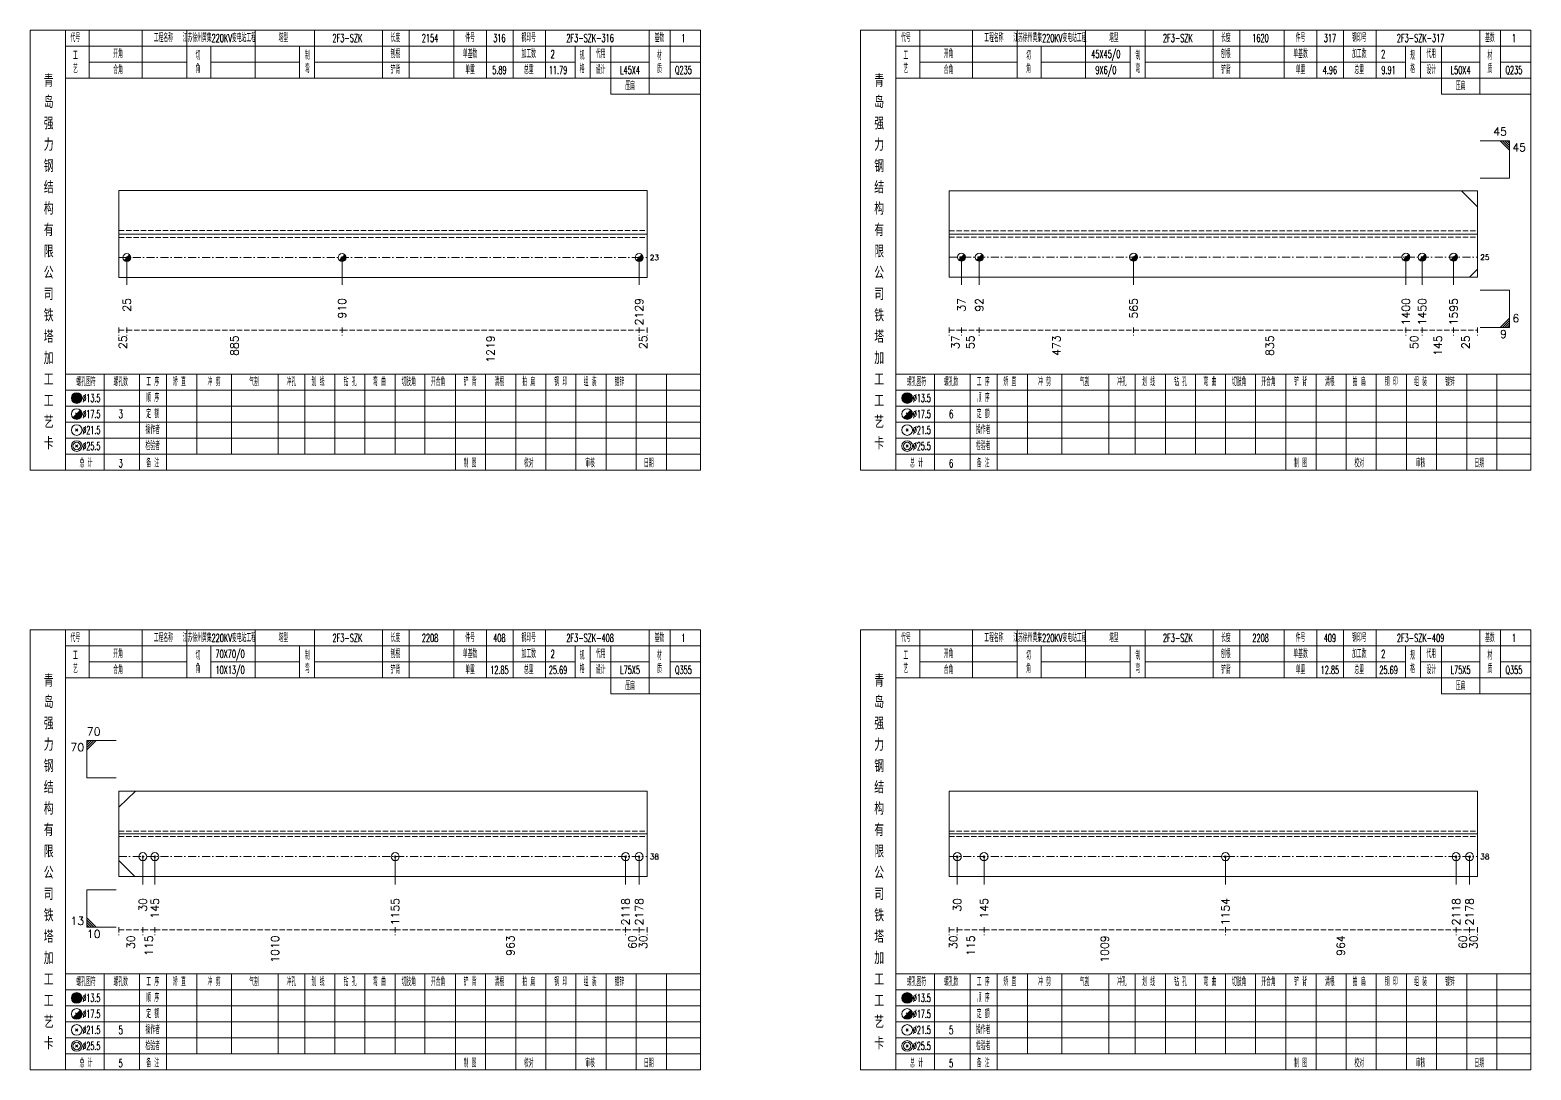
# Model space of a CAD drawing. Extents: x 0 to 4623, y -1159 to 4890.
# Drawn here: x 1557 to 2120, y 2925 to 3315 of the extents above; entities that cross this region are included whole.
import ezdxf
from ezdxf.enums import TextEntityAlignment as Align

# ---------------------------------------------------------------- set-up
doc = ezdxf.new("R2010")
doc.units = 0
doc.header["$MEASUREMENT"] = 0
doc.linetypes.add('一点画线', pattern=[5.2, 3, -1, 0.2, -1])
doc.linetypes.add('虚线', pattern=[2.75, 2, -0.75])
doc.layers.get('0').update_dxf_attribs({"linetype": 'CONTINUOUS', "lineweight": 25})
for name, color, linetype, lineweight in [('1', 7, 'CONTINUOUS', 25), ('4', 7, 'CONTINUOUS', 25), ('5', 7, 'CONTINUOUS', 25)]:
    doc.layers.add(name, color=color, linetype=linetype, lineweight=lineweight)
doc.styles.get("Standard").update_dxf_attribs({"font": 'simplex.shx', "width": 0.7, "height": 3, "bigfont": 'gbhzfs.shx'})

# ---------------------------------------------------------------- blocks, each defined once
blk = doc.blocks.new('孔21.5')
at = {"layer": '5', "color": 7, "linetype": 'Continuous', "lineweight": 13}
for p, q in [((-0.2, -0.2), (0.2, 0.2)), ((-0.2, 0.2), (0.2, -0.2))]:
    blk.add_line(p, q, dxfattribs=at)
blk.add_circle((0, 0), 1, dxfattribs=at)
blk = doc.blocks.new('孔17.5')
at = {"layer": '5', "color": 7, "linetype": 'Continuous', "lineweight": 13}
for p, q in [((-0.707, -0.707), (0.707, 0.707)), ((-0.2, 0.2), (0.2, -0.2))]:
    blk.add_line(p, q, dxfattribs=at)
blk.add_circle((0, 0), 1, dxfattribs=at)
for radius in [0.9, 0.8, 0.7, 0.6, 0.5, 0.4, 0.3, 0.2, 0.1]:
    blk.add_arc((0, 0), radius, 225, 45, dxfattribs=at)

msp = doc.modelspace()

# ---------------------------------------------------------------- linework, layer by layer
at = {"color": 7, "linetype": 'Continuous', "lineweight": 13}
for p, q in [((2111.8, 3273.5), (2100.8, 3273.5)), ((2108.3, 3273.5), (2111.8, 3270)), ((2109.175, 3273.5), (2111.8, 3270.875)), ((2110.05, 3273.5), (2111.8, 3271.75)), ((2110.925, 3273.5), (2111.8, 3272.625)), ((2111.8, 3259.5), (2111.8, 3273.5)), ((2111.8, 3259.5), (2100.8, 3259.5)), ((2099.8, 3248.7), (2093.8, 3254.7)), ((1593.3, 3229.667), (1593.3, 3219.5)), ((1673.991, 3229.667), (1673.991, 3219.5)), ((1785.4, 3229.667), (1785.4, 3219.5)), ((1906.225, 3229.8), (1906.225, 3219.5)), ((1912.95, 3229.8), (1912.95, 3219.5)), ((1970.79, 3229.8), (1970.79, 3219.5)), ((2072.898, 3229.8), (2072.898, 3219.5)), ((2079.012, 3229.8), (2079.012, 3219.5)), ((2090.8, 3229.8), (2090.8, 3219.5)), ((2099.8, 3225.3), (2096.8, 3222.3)), ((2111.8, 3217.5), (2100.8, 3217.5)), ((2111.8, 3217.5), (2111.8, 3203.5)), ((2111.8, 3203.5), (2100.8, 3203.5)), ((2108.3, 3203.5), (2111.8, 3207)), ((2109.175, 3203.5), (2111.8, 3206.125)), ((2110.05, 3203.5), (2111.8, 3205.25)), ((2110.925, 3203.5), (2111.8, 3204.375)), ((1578.3, 3048.5), (1589.3, 3048.5)), ((1578.3, 3034.5), (1578.3, 3048.5)), ((1579.175, 3048.5), (1578.3, 3047.625)), ((1580.05, 3048.5), (1578.3, 3046.75)), ((1580.925, 3048.5), (1578.3, 3045.875)), ((1581.8, 3048.5), (1578.3, 3045)), ((1578.3, 3034.5), (1589.3, 3034.5)), ((1590.3, 3023.5), (1596.58, 3029.5)), ((1590.3, 3003.5), (1596.3, 2997.5)), ((1599.3, 3005), (1599.3, 2994.5)), ((1603.8, 3005), (1603.8, 2994.5)), ((1693.926, 3005), (1693.926, 2994.5)), ((1780.325, 3005), (1780.325, 2994.5)), ((1785.4, 3005), (1785.4, 2994.5)), ((1904.7, 3005), (1904.7, 2994.5)), ((1914.709, 3005), (1914.709, 2994.5)), ((2005.236, 3005), (2005.236, 2994.5)), ((2091.725, 3005), (2091.725, 2994.5)), ((2096.8, 3005), (2096.8, 2994.5)), ((1578.3, 2992.5), (1589.3, 2992.5)), ((1578.3, 2992.5), (1578.3, 2978.5)), ((1581.8, 2978.5), (1578.3, 2982)), ((1580.925, 2978.5), (1578.3, 2981.125)), ((1580.05, 2978.5), (1578.3, 2980.25)), ((1579.175, 2978.5), (1578.3, 2979.375)), ((1578.3, 2978.5), (1589.3, 2978.5))]:
    msp.add_line(p, q, dxfattribs=at)
at = {"color": 7, "linetype": 'Continuous', "lineweight": 18}
for p, q in [((1590.3, 3254.833), (1590.3, 3222.167)), ((1590.3, 3254.833), (1788.4, 3254.833)), ((1788.4, 3254.833), (1788.4, 3222.167)), ((1901.7, 3254.7), (1901.7, 3222.3)), ((1901.7, 3254.7), (2099.8, 3254.7)), ((2099.8, 3254.7), (2099.8, 3222.3)), ((1590.3, 3238.5), (1788.4, 3238.5)), ((1901.7, 3238.5), (2099.8, 3238.5)), ((1590.3, 3029.5), (1590.3, 2997.5)), ((1590.3, 3029.5), (1788.4, 3029.5)), ((1788.4, 3029.5), (1788.4, 2997.5)), ((1901.7, 3029.5), (1901.7, 2997.5)), ((1901.7, 3029.5), (2099.8, 3029.5)), ((2099.8, 3029.5), (2099.8, 2997.5)), ((1590.3, 3013.5), (1788.4, 3013.5)), ((1901.7, 3013.5), (2099.8, 3013.5))]:
    msp.add_line(p, q, dxfattribs=at)
at = {"color": 1, "linetype": '虚线', "lineweight": 18}
for p, q in [((1590.3, 3239.833), (1788.4, 3239.833)), ((1590.3, 3237.167), (1788.4, 3237.167)), ((1901.7, 3239.7), (2099.8, 3239.7)), ((1901.7, 3237.3), (2099.8, 3237.3)), ((1590.3, 3014.5), (1788.4, 3014.5)), ((1590.3, 3012.5), (1788.4, 3012.5)), ((1901.7, 3014.5), (2099.8, 3014.5)), ((1901.7, 3012.5), (2099.8, 3012.5))]:
    msp.add_line(p, q, dxfattribs=at)
at = {"color": 3, "linetype": '一点画线', "lineweight": 13}
for p, q in [((1590.3, 3229.667), (1788.4, 3229.667)), ((1901.7, 3229.8), (2099.8, 3229.8)), ((1590.3, 3005), (1788.4, 3005)), ((1901.7, 3005), (2099.8, 3005))]:
    msp.add_line(p, q, dxfattribs=at)
at = {"color": 8, "linetype": '虚线', "lineweight": 9}
for p, q in [((1590.3, 3203.5), (1590.3, 3200.5)), ((1590.3, 3202.5), (1593.3, 3202.5)), ((1593.3, 3203.5), (1593.3, 3200.5)), ((1593.3, 3203.5), (1593.3, 3200.5)), ((1593.3, 3202.5), (1673.991, 3202.5)), ((1673.991, 3203.5), (1673.991, 3200.5)), ((1673.991, 3203.5), (1673.991, 3200.5)), ((1673.991, 3202.5), (1785.4, 3202.5)), ((1785.4, 3203.5), (1785.4, 3200.5)), ((1785.4, 3203.5), (1785.4, 3200.5)), ((1785.4, 3202.5), (1788.4, 3202.5)), ((1788.4, 3203.5), (1788.4, 3200.5)), ((1901.7, 3203.5), (1901.7, 3200.5)), ((1901.7, 3202.5), (1906.225, 3202.5)), ((1906.225, 3203.5), (1906.225, 3200.5)), ((1906.225, 3203.5), (1906.225, 3200.5)), ((1906.225, 3202.5), (1912.95, 3202.5)), ((1912.95, 3203.5), (1912.95, 3200.5)), ((1912.95, 3203.5), (1912.95, 3200.5)), ((1912.95, 3202.5), (1970.79, 3202.5)), ((1970.79, 3203.5), (1970.79, 3200.5)), ((1970.79, 3203.5), (1970.79, 3200.5)), ((1970.79, 3202.5), (2072.898, 3202.5)), ((2072.898, 3203.5), (2072.898, 3200.5)), ((2072.898, 3203.5), (2072.898, 3200.5)), ((2072.898, 3202.5), (2079.012, 3202.5)), ((2079.012, 3203.5), (2079.012, 3200.5)), ((2079.012, 3203.5), (2079.012, 3200.5)), ((2079.012, 3202.5), (2090.8, 3202.5)), ((2090.8, 3203.5), (2090.8, 3200.5)), ((2090.8, 3203.5), (2090.8, 3200.5)), ((2090.8, 3202.5), (2099.8, 3202.5)), ((2099.8, 3203.5), (2099.8, 3200.5)), ((1590.3, 2978.5), (1590.3, 2975.5)), ((1590.3, 2977.5), (1599.3, 2977.5)), ((1599.3, 2978.5), (1599.3, 2975.5)), ((1599.3, 2978.5), (1599.3, 2975.5)), ((1599.3, 2977.5), (1603.8, 2977.5)), ((1603.8, 2978.5), (1603.8, 2975.5)), ((1603.8, 2978.5), (1603.8, 2975.5)), ((1603.8, 2977.5), (1693.926, 2977.5)), ((1693.926, 2978.5), (1693.926, 2975.5)), ((1693.926, 2978.5), (1693.926, 2975.5)), ((1693.926, 2977.5), (1780.325, 2977.5)), ((1780.325, 2978.5), (1780.325, 2975.5)), ((1780.325, 2978.5), (1780.325, 2975.5)), ((1780.325, 2977.5), (1785.4, 2977.5)), ((1785.4, 2978.5), (1785.4, 2975.5)), ((1785.4, 2978.5), (1785.4, 2975.5)), ((1785.4, 2977.5), (1788.4, 2977.5)), ((1788.4, 2978.5), (1788.4, 2975.5)), ((1901.7, 2978.5), (1901.7, 2975.5)), ((1901.7, 2977.5), (1904.7, 2977.5)), ((1904.7, 2978.5), (1904.7, 2975.5)), ((1904.7, 2978.5), (1904.7, 2975.5)), ((1904.7, 2977.5), (1914.709, 2977.5)), ((1914.709, 2978.5), (1914.709, 2975.5)), ((1914.709, 2978.5), (1914.709, 2975.5)), ((1914.709, 2977.5), (2005.236, 2977.5)), ((2005.236, 2978.5), (2005.236, 2975.5)), ((2005.236, 2978.5), (2005.236, 2975.5)), ((2005.236, 2977.5), (2091.725, 2977.5)), ((2091.725, 2978.5), (2091.725, 2975.5)), ((2091.725, 2978.5), (2091.725, 2975.5)), ((2091.725, 2977.5), (2096.8, 2977.5)), ((2096.8, 2978.5), (2096.8, 2975.5)), ((2096.8, 2978.5), (2096.8, 2975.5)), ((2096.8, 2977.5), (2099.8, 2977.5)), ((2099.8, 2978.5), (2099.8, 2975.5))]:
    msp.add_line(p, q, dxfattribs=at)
at = {"layer": '1', "color": 7, "linetype": 'Continuous', "lineweight": 18}
for p, q in [((1590.3, 3222.167), (1788.4, 3222.167)), ((1901.7, 3222.3), (2099.8, 3222.3)), ((1590.3, 2997.5), (1788.4, 2997.5)), ((1901.7, 2997.5), (2099.8, 2997.5))]:
    msp.add_line(p, q, dxfattribs=at)
at = {"layer": '4', "color": 1, "linetype": 'Continuous', "lineweight": 18}
for p, q in [((1570.3, 3150), (1570.3, 3315)), ((1579.2, 3297), (1579.2, 3315)), ((1599, 3297), (1599, 3315)), ((1615.8, 3297), (1615.8, 3315)), ((1641.4, 3297), (1641.4, 3315)), ((1663.7, 3297), (1663.7, 3315)), ((1689.2, 3297), (1689.2, 3315)), ((1699.2, 3297), (1699.2, 3315)), ((1715.9, 3297), (1715.9, 3315)), ((1728.1, 3297), (1728.1, 3315)), ((1738.1, 3297), (1738.1, 3315)), ((1750.3, 3297), (1750.3, 3315)), ((1789.2, 3291), (1789.2, 3315)), ((1797, 3297), (1797, 3315)), ((1881.7, 3150), (1881.7, 3315)), ((1890.6, 3297), (1890.6, 3315)), ((1910.4, 3297), (1910.4, 3315)), ((1927.2, 3297), (1927.2, 3315)), ((1952.8, 3297), (1952.8, 3315)), ((1975.1, 3297), (1975.1, 3315)), ((2000.6, 3297), (2000.6, 3315)), ((2010.6, 3297), (2010.6, 3315)), ((2027.3, 3297), (2027.3, 3315)), ((2039.5, 3297), (2039.5, 3315)), ((2049.5, 3297), (2049.5, 3315)), ((2061.7, 3297), (2061.7, 3315)), ((2100.6, 3291), (2100.6, 3315)), ((2108.4, 3297), (2108.4, 3315)), ((1570.3, 3309), (1808.4, 3309)), ((1624.8, 3297), (1624.8, 3309)), ((1658.1, 3297), (1658.1, 3309)), ((1761.4, 3297), (1761.4, 3309)), ((1767, 3297), (1767, 3309)), ((1774.8, 3291), (1774.8, 3309)), ((1881.7, 3309), (2119.8, 3309)), ((1936.2, 3297), (1936.2, 3309)), ((1969.5, 3297), (1969.5, 3309)), ((2072.8, 3297), (2072.8, 3309)), ((2078.4, 3297), (2078.4, 3309)), ((2086.2, 3291), (2086.2, 3309)), ((1579.2, 3303), (1615.8, 3303)), ((1624.8, 3303), (1658.1, 3303)), ((1663.7, 3303), (1761.4, 3303)), ((1767, 3303), (1789.2, 3303)), ((1797, 3303), (1808.4, 3303)), ((1890.6, 3303), (1927.2, 3303)), ((1936.2, 3303), (1969.5, 3303)), ((1975.1, 3303), (2072.8, 3303)), ((2078.4, 3303), (2100.6, 3303)), ((2108.4, 3303), (2119.8, 3303)), ((1570.3, 3297), (1808.4, 3297)), ((1881.7, 3297), (2119.8, 3297)), ((1774.8, 3291), (1808.4, 3291)), ((2086.2, 3291), (2119.8, 3291)), ((1570.3, 3186), (1808.4, 3186)), ((1584.8, 3150), (1584.8, 3186)), ((1598.1, 3150), (1598.1, 3186)), ((1608.2, 3150), (1608.2, 3186)), ((1619.6, 3156), (1619.6, 3186)), ((1632.5, 3156), (1632.5, 3186)), ((1650.1, 3156), (1650.1, 3186)), ((1660, 3156), (1660, 3186)), ((1671.3, 3156), (1671.3, 3186)), ((1682.6, 3156), (1682.6, 3186)), ((1693.9, 3156), (1693.9, 3186)), ((1705.1, 3156), (1705.1, 3186)), ((1716.5, 3156), (1716.5, 3186)), ((1727.8, 3156), (1727.8, 3186)), ((1739.1, 3156), (1739.1, 3186)), ((1750.4, 3156), (1750.4, 3186)), ((1761.7, 3156), (1761.7, 3186)), ((1773, 3156), (1773, 3186)), ((1784.3, 3156), (1784.3, 3186)), ((1795.6, 3156), (1795.6, 3186)), ((1881.7, 3186), (2119.8, 3186)), ((1896.2, 3150), (1896.2, 3186)), ((1909.5, 3150), (1909.5, 3186)), ((1919.6, 3150), (1919.6, 3186)), ((1931, 3156), (1931, 3186)), ((1943.9, 3156), (1943.9, 3186)), ((1961.5, 3156), (1961.5, 3186)), ((1971.4, 3156), (1971.4, 3186)), ((1982.7, 3156), (1982.7, 3186)), ((1994, 3156), (1994, 3186)), ((2005.3, 3156), (2005.3, 3186)), ((2016.5, 3156), (2016.5, 3186)), ((2027.9, 3156), (2027.9, 3186)), ((2039.2, 3156), (2039.2, 3186)), ((2050.5, 3156), (2050.5, 3186)), ((2061.8, 3156), (2061.8, 3186)), ((2073.1, 3156), (2073.1, 3186)), ((2084.4, 3156), (2084.4, 3186)), ((2095.7, 3156), (2095.7, 3186)), ((2107, 3156), (2107, 3186)), ((1570.3, 3180), (1808.4, 3180)), ((1881.7, 3180), (2119.8, 3180)), ((1570.3, 3174), (1808.4, 3174)), ((1881.7, 3174), (2119.8, 3174)), ((1570.3, 3168), (1808.4, 3168)), ((1881.7, 3168), (2119.8, 3168)), ((1570.3, 3162), (1808.4, 3162)), ((1881.7, 3162), (2119.8, 3162)), ((1570.3, 3156), (1808.4, 3156)), ((1716.5, 3150), (1716.5, 3156)), ((1727.8, 3150), (1727.8, 3156)), ((1739.1, 3150), (1739.1, 3156)), ((1750.4, 3150), (1750.4, 3156)), ((1761.7, 3150), (1761.7, 3156)), ((1773, 3150), (1773, 3156)), ((1784.3, 3150), (1784.3, 3156)), ((1795.6, 3150), (1795.6, 3156)), ((1881.7, 3156), (2119.8, 3156)), ((2027.9, 3150), (2027.9, 3156)), ((2039.2, 3150), (2039.2, 3156)), ((2050.5, 3150), (2050.5, 3156)), ((2061.8, 3150), (2061.8, 3156)), ((2073.1, 3150), (2073.1, 3156)), ((2084.4, 3150), (2084.4, 3156)), ((2095.7, 3150), (2095.7, 3156)), ((2107, 3150), (2107, 3156)), ((1570.3, 2925), (1570.3, 3090)), ((1579.2, 3072), (1579.2, 3090)), ((1599, 3072), (1599, 3090)), ((1615.8, 3072), (1615.8, 3090)), ((1641.4, 3072), (1641.4, 3090)), ((1663.7, 3072), (1663.7, 3090)), ((1689.2, 3072), (1689.2, 3090)), ((1699.2, 3072), (1699.2, 3090)), ((1715.9, 3072), (1715.9, 3090)), ((1728.1, 3072), (1728.1, 3090)), ((1738.1, 3072), (1738.1, 3090)), ((1750.3, 3072), (1750.3, 3090)), ((1789.2, 3066), (1789.2, 3090)), ((1797, 3072), (1797, 3090)), ((1881.7, 2925), (1881.7, 3090)), ((1890.6, 3072), (1890.6, 3090)), ((1910.4, 3072), (1910.4, 3090)), ((1927.2, 3072), (1927.2, 3090)), ((1952.8, 3072), (1952.8, 3090)), ((1975.1, 3072), (1975.1, 3090)), ((2000.6, 3072), (2000.6, 3090)), ((2010.6, 3072), (2010.6, 3090)), ((2027.3, 3072), (2027.3, 3090)), ((2039.5, 3072), (2039.5, 3090)), ((2049.5, 3072), (2049.5, 3090)), ((2061.7, 3072), (2061.7, 3090)), ((2100.6, 3066), (2100.6, 3090)), ((2108.4, 3072), (2108.4, 3090)), ((1570.3, 3084), (1808.4, 3084)), ((1624.8, 3072), (1624.8, 3084)), ((1658.1, 3072), (1658.1, 3084)), ((1761.4, 3072), (1761.4, 3084)), ((1767, 3072), (1767, 3084)), ((1774.8, 3066), (1774.8, 3084)), ((1881.7, 3084), (2119.8, 3084)), ((1936.2, 3072), (1936.2, 3084)), ((1969.5, 3072), (1969.5, 3084)), ((2072.8, 3072), (2072.8, 3084)), ((2078.4, 3072), (2078.4, 3084)), ((2086.2, 3066), (2086.2, 3084)), ((1579.2, 3078), (1615.8, 3078)), ((1624.8, 3078), (1658.1, 3078)), ((1663.7, 3078), (1761.4, 3078)), ((1767, 3078), (1789.2, 3078)), ((1797, 3078), (1808.4, 3078)), ((1890.6, 3078), (1927.2, 3078)), ((1936.2, 3078), (1969.5, 3078)), ((1975.1, 3078), (2072.8, 3078)), ((2078.4, 3078), (2100.6, 3078)), ((2108.4, 3078), (2119.8, 3078)), ((1570.3, 3072), (1808.4, 3072)), ((1881.7, 3072), (2119.8, 3072)), ((1774.8, 3066), (1808.4, 3066)), ((2086.2, 3066), (2119.8, 3066)), ((1570.3, 2961), (1808.4, 2961)), ((1584.8, 2925), (1584.8, 2961)), ((1598.1, 2925), (1598.1, 2961)), ((1608.2, 2925), (1608.2, 2961)), ((1619.6, 2931), (1619.6, 2961)), ((1632.5, 2931), (1632.5, 2961)), ((1650.1, 2931), (1650.1, 2961)), ((1660, 2931), (1660, 2961)), ((1671.3, 2931), (1671.3, 2961)), ((1682.6, 2931), (1682.6, 2961)), ((1693.9, 2931), (1693.9, 2961)), ((1705.1, 2931), (1705.1, 2961)), ((1716.5, 2931), (1716.5, 2961)), ((1727.8, 2931), (1727.8, 2961)), ((1739.1, 2931), (1739.1, 2961)), ((1750.4, 2931), (1750.4, 2961)), ((1761.7, 2931), (1761.7, 2961)), ((1773, 2931), (1773, 2961)), ((1784.3, 2931), (1784.3, 2961)), ((1795.6, 2931), (1795.6, 2961)), ((1881.7, 2961), (2119.8, 2961)), ((1896.2, 2925), (1896.2, 2961)), ((1909.5, 2925), (1909.5, 2961)), ((1919.6, 2925), (1919.6, 2961)), ((1931, 2931), (1931, 2961)), ((1943.9, 2931), (1943.9, 2961)), ((1961.5, 2931), (1961.5, 2961)), ((1971.4, 2931), (1971.4, 2961)), ((1982.7, 2931), (1982.7, 2961)), ((1994, 2931), (1994, 2961)), ((2005.3, 2931), (2005.3, 2961)), ((2016.5, 2931), (2016.5, 2961)), ((2027.9, 2931), (2027.9, 2961)), ((2039.2, 2931), (2039.2, 2961)), ((2050.5, 2931), (2050.5, 2961)), ((2061.8, 2931), (2061.8, 2961)), ((2073.1, 2931), (2073.1, 2961)), ((2084.4, 2931), (2084.4, 2961)), ((2095.7, 2931), (2095.7, 2961)), ((2107, 2931), (2107, 2961)), ((1570.3, 2955), (1808.4, 2955)), ((1881.7, 2955), (2119.8, 2955)), ((1570.3, 2949), (1808.4, 2949)), ((1881.7, 2949), (2119.8, 2949)), ((1570.3, 2943), (1808.4, 2943)), ((1881.7, 2943), (2119.8, 2943)), ((1570.3, 2937), (1808.4, 2937)), ((1881.7, 2937), (2119.8, 2937)), ((1570.3, 2931), (1808.4, 2931)), ((1716.5, 2925), (1716.5, 2931)), ((1727.8, 2925), (1727.8, 2931)), ((1739.1, 2925), (1739.1, 2931)), ((1750.4, 2925), (1750.4, 2931)), ((1761.7, 2925), (1761.7, 2931)), ((1773, 2925), (1773, 2931)), ((1784.3, 2925), (1784.3, 2931)), ((1795.6, 2925), (1795.6, 2931)), ((1881.7, 2931), (2119.8, 2931)), ((2027.9, 2925), (2027.9, 2931)), ((2039.2, 2925), (2039.2, 2931)), ((2050.5, 2925), (2050.5, 2931)), ((2061.8, 2925), (2061.8, 2931)), ((2073.1, 2925), (2073.1, 2931)), ((2084.4, 2925), (2084.4, 2931)), ((2095.7, 2925), (2095.7, 2931)), ((2107, 2925), (2107, 2931))]:
    msp.add_line(p, q, dxfattribs=at)
at = {"layer": '4', "color": 7, "linetype": 'Continuous', "lineweight": 13}
for p, q in [((1574.3, 3176.8), (1574.7, 3177.2)), ((1574.7, 3176.8), (1574.3, 3177.2)), ((1885.7, 3176.8), (1886.1, 3177.2)), ((1886.1, 3176.8), (1885.7, 3177.2)), ((1573.086, 3169.586), (1575.914, 3172.414)), ((1574.1, 3171.4), (1574.9, 3170.6)), ((1884.486, 3169.586), (1887.314, 3172.414)), ((1885.5, 3171.4), (1886.3, 3170.6)), ((1574.1, 3164.6), (1574.9, 3165.4)), ((1574.1, 3165.4), (1574.9, 3164.6)), ((1885.5, 3164.6), (1886.3, 3165.4)), ((1885.5, 3165.4), (1886.3, 3164.6)), ((1574.1, 3158.6), (1574.9, 3159.4)), ((1574.1, 3159.4), (1574.9, 3158.6)), ((1885.5, 3158.6), (1886.3, 3159.4)), ((1885.5, 3159.4), (1886.3, 3158.6)), ((1574.3, 2951.8), (1574.7, 2952.2)), ((1574.7, 2951.8), (1574.3, 2952.2)), ((1885.7, 2951.8), (1886.1, 2952.2)), ((1886.1, 2951.8), (1885.7, 2952.2)), ((1573.086, 2944.586), (1575.914, 2947.414)), ((1574.1, 2946.4), (1574.9, 2945.6)), ((1884.486, 2944.586), (1887.314, 2947.414)), ((1885.5, 2946.4), (1886.3, 2945.6)), ((1574.1, 2939.6), (1574.9, 2940.4)), ((1574.1, 2940.4), (1574.9, 2939.6)), ((1885.5, 2939.6), (1886.3, 2940.4)), ((1885.5, 2940.4), (1886.3, 2939.6)), ((1574.1, 2933.6), (1574.9, 2934.4)), ((1574.1, 2934.4), (1574.9, 2933.6)), ((1885.5, 2933.6), (1886.3, 2934.4)), ((1885.5, 2934.4), (1886.3, 2933.6))]:
    msp.add_line(p, q, dxfattribs=at)
at = {"layer": '4', "color": 1, "linetype": 'Continuous', "lineweight": 18}
for points in [[(1557, 3315), (1557, 3150), (1808.4, 3150), (1808.4, 3315)], [(1868.4, 3315), (1868.4, 3150), (2119.8, 3150), (2119.8, 3315)], [(1557, 3090), (1557, 2925), (1808.4, 2925), (1808.4, 3090)], [(1868.4, 3090), (1868.4, 2925), (2119.8, 2925), (2119.8, 3090)]]:
    msp.add_lwpolyline(points, close=True, dxfattribs=at)
at = {"layer": '4', "color": 7, "linetype": 'Continuous', "lineweight": 13}
for centre, radius in [((1574.5, 3177), 2), ((1574.5, 3177), 1.8), ((1574.5, 3177), 1.6), ((1574.5, 3177), 1.4), ((1574.5, 3177), 1.2), ((1574.5, 3177), 1), ((1574.5, 3177), 0.8), ((1574.5, 3177), 0.6), ((1574.5, 3177), 0.4), ((1574.5, 3177), 0.2), ((1885.9, 3177), 2), ((1885.9, 3177), 1.8), ((1885.9, 3177), 1.6), ((1885.9, 3177), 1.4), ((1885.9, 3177), 1.2), ((1885.9, 3177), 1), ((1885.9, 3177), 0.8), ((1885.9, 3177), 0.6), ((1885.9, 3177), 0.4), ((1885.9, 3177), 0.2), ((1574.5, 3171), 2), ((1885.9, 3171), 2), ((1574.5, 3165), 2), ((1885.9, 3165), 2), ((1574.5, 3159), 2), ((1574.5, 3159), 1.4), ((1885.9, 3159), 2), ((1885.9, 3159), 1.4), ((1574.5, 2952), 2), ((1574.5, 2952), 1.8), ((1574.5, 2952), 1.6), ((1574.5, 2952), 1.4), ((1574.5, 2952), 1.2), ((1574.5, 2952), 1), ((1574.5, 2952), 0.8), ((1574.5, 2952), 0.6), ((1574.5, 2952), 0.4), ((1574.5, 2952), 0.2), ((1885.9, 2952), 2), ((1885.9, 2952), 1.8), ((1885.9, 2952), 1.6), ((1885.9, 2952), 1.4), ((1885.9, 2952), 1.2), ((1885.9, 2952), 1), ((1885.9, 2952), 0.8), ((1885.9, 2952), 0.6), ((1885.9, 2952), 0.4), ((1885.9, 2952), 0.2), ((1574.5, 2946), 2), ((1885.9, 2946), 2), ((1574.5, 2940), 2), ((1885.9, 2940), 2), ((1574.5, 2934), 2), ((1574.5, 2934), 1.4), ((1885.9, 2934), 2), ((1885.9, 2934), 1.4)]:
    msp.add_circle(centre, radius, dxfattribs=at)
for centre, radius in [((1574.5, 3171), 1.8), ((1574.5, 3171), 1.6), ((1574.5, 3171), 1.4), ((1574.5, 3171), 1.2), ((1574.5, 3171), 1), ((1574.5, 3171), 0.8), ((1574.5, 3171), 0.6), ((1574.5, 3171), 0.4), ((1574.5, 3171), 0.2), ((1885.9, 3171), 1.8), ((1885.9, 3171), 1.6), ((1885.9, 3171), 1.4), ((1885.9, 3171), 1.2), ((1885.9, 3171), 1), ((1885.9, 3171), 0.8), ((1885.9, 3171), 0.6), ((1885.9, 3171), 0.4), ((1885.9, 3171), 0.2), ((1574.5, 2946), 1.8), ((1574.5, 2946), 1.6), ((1574.5, 2946), 1.4), ((1574.5, 2946), 1.2), ((1574.5, 2946), 1), ((1574.5, 2946), 0.8), ((1574.5, 2946), 0.6), ((1574.5, 2946), 0.4), ((1574.5, 2946), 0.2), ((1885.9, 2946), 1.8), ((1885.9, 2946), 1.6), ((1885.9, 2946), 1.4), ((1885.9, 2946), 1.2), ((1885.9, 2946), 1), ((1885.9, 2946), 0.8), ((1885.9, 2946), 0.6), ((1885.9, 2946), 0.4), ((1885.9, 2946), 0.2)]:
    msp.add_arc(centre, radius, 225, 45, dxfattribs=at)

# ---------------------------------------------------------------- block references
at = {"layer": '1', "color": 7, "linetype": 'Continuous', "lineweight": 13, "xscale": 1.5, "yscale": 1.5, "zscale": 1.5}
for name, p in [('孔17.5', (1593.3, 3229.667)), ('孔17.5', (1673.991, 3229.667)), ('孔17.5', (1785.4, 3229.667)), ('孔17.5', (1906.225, 3229.8)), ('孔17.5', (1912.95, 3229.8)), ('孔17.5', (1970.79, 3229.8)), ('孔17.5', (2072.898, 3229.8)), ('孔17.5', (2079.012, 3229.8)), ('孔17.5', (2090.8, 3229.8)), ('孔21.5', (1599.3, 3005)), ('孔21.5', (1603.8, 3005)), ('孔21.5', (1693.926, 3005)), ('孔21.5', (1780.325, 3005)), ('孔21.5', (1785.4, 3005)), ('孔21.5', (1904.7, 3005)), ('孔21.5', (1914.709, 3005)), ('孔21.5', (2005.236, 3005)), ('孔21.5', (2091.725, 3005)), ('孔21.5', (2096.8, 3005))]:
    msp.add_blockref(name, p, dxfattribs=at)

# ---------------------------------------------------------------- texts
at = {"color": 7, "linetype": 'Continuous', "lineweight": 13}
for s, p in [('45', (2110.8, 3274.5)), ('13', (1577.3, 2978.5))]:
    msp.add_text(s, height=3, dxfattribs=at).set_placement(p, align=Align.BOTTOM_RIGHT)
for s, p in [('45', (2112.8, 3272.5)), ('10', (1578.3, 2977.5))]:
    msp.add_text(s, height=3, dxfattribs=at).set_placement(p, align=Align.TOP_LEFT)
for s, p in [('23', (1789.4, 3229.667)), ('25', (2100.8, 3229.8)), ('38', (1789.4, 3005)), ('38', (2100.8, 3005))]:
    msp.add_text(s, height=2, dxfattribs=at).set_placement(p, align=Align.MIDDLE_LEFT)
for s, p in [('6', (2112.8, 3204.5)), ('70', (1578.3, 3049.5))]:
    msp.add_text(s, height=3, dxfattribs=at).set_placement(p, align=Align.BOTTOM_LEFT)
for s, p in [('9', (2110.8, 3202.5)), ('70', (1577.3, 3047.5))]:
    msp.add_text(s, height=3, dxfattribs=at).set_placement(p, align=Align.TOP_RIGHT)
at = {"color": 8, "linetype": 'Continuous', "lineweight": 9}
for s, p in [('25', (1591.8, 3200.5)), ('885', (1633.646, 3200.5)), ('1219', (1729.696, 3200.5)), ('25', (1786.9, 3200.5)), ('37', (1903.962, 3200.5)), ('55', (1909.587, 3200.5)), ('473', (1941.87, 3200.5)), ('835', (2021.844, 3200.5)), ('50', (2075.955, 3200.5)), ('145', (2084.906, 3200.5)), ('25', (2095.3, 3200.5)), ('30', (1594.8, 2975.5)), ('115', (1601.55, 2975.5)), ('1010', (1648.863, 2975.5)), ('963', (1737.125, 2975.5)), ('60', (1782.863, 2975.5)), ('30', (1786.9, 2975.5)), ('30', (1903.2, 2975.5)), ('115', (1909.705, 2975.5)), ('1009', (1959.973, 2975.5)), ('964', (2048.481, 2975.5)), ('60', (2094.263, 2975.5)), ('30', (2098.3, 2975.5))]:
    msp.add_text(s, height=3, rotation=90, dxfattribs=at).set_placement(p, align=Align.MIDDLE_RIGHT)
at = {"layer": '1', "color": 7, "linetype": 'Continuous', "lineweight": 13}
for s, p in [('25', (1593.3, 3214.5)), ('910', (1673.991, 3214.5)), ('2129', (1785.4, 3214.5)), ('37', (1906.225, 3214.5)), ('92', (1912.95, 3214.5)), ('565', (1970.79, 3214.5)), ('1400', (2072.898, 3214.5)), ('1450', (2079.012, 3214.5)), ('1595', (2090.8, 3214.5)), ('30', (1599.3, 2989.5)), ('145', (1603.8, 2989.5)), ('1155', (1693.926, 2989.5)), ('2118', (1780.325, 2989.5)), ('2178', (1785.4, 2989.5)), ('30', (1904.7, 2989.5)), ('145', (1914.709, 2989.5)), ('1154', (2005.236, 2989.5)), ('2118', (2091.725, 2989.5)), ('2178', (2096.8, 2989.5))]:
    msp.add_text(s, height=3, rotation=90, dxfattribs=at).set_placement(p, align=Align.MIDDLE_RIGHT)
at = {"layer": '4', "color": 1, "linetype": 'Continuous', "lineweight": 13}
for s, height, width, p in [('代号', 3, 0.6, (1574, 3312)), ('工程名称', 3, 0.6, (1607, 3312)), ('江苏徐州黄集220KV变电站工程', 3, 0.6, (1628, 3312)), ('塔型', 3, 0.6, (1652, 3312)), ('2F3-SZK', 3, 0.6, (1676, 3312)), ('长度', 3, 0.6, (1694, 3312)), ('2154', 3, 0.6, (1707, 3312)), ('件号', 3, 0.6, (1722, 3312)), ('316', 3, 0.6, (1733, 3312)), ('钢印号', 3, 0.6, (1744, 3312)), ('2F3-SZK-316', 3, 0.6, (1767, 3312)), ('基数', 3, 0.6, (1793, 3312)), ('1', 3, 0.6, (1802, 3312)), ('代号', 3, 0.6, (1885.4, 3312)), ('工程名称', 3, 0.6, (1918.4, 3312)), ('江苏徐州黄集220KV变电站工程', 3, 0.6, (1939.4, 3312)), ('塔型', 3, 0.6, (1963.4, 3312)), ('2F3-SZK', 3, 0.6, (1987.4, 3312)), ('长度', 3, 0.6, (2005.4, 3312)), ('1620', 3, 0.6, (2018.4, 3312)), ('件号', 3, 0.6, (2033.4, 3312)), ('317', 3, 0.6, (2044.4, 3312)), ('钢印号', 3, 0.6, (2055.4, 3312)), ('2F3-SZK-317', 3, 0.6, (2078.4, 3312)), ('基数', 3, 0.6, (2104.4, 3312)), ('1', 3, 0.6, (2113.4, 3312)), ('工', 3, 0.6, (1574, 3305.4)), ('开角', 3, 0.6, (1590, 3306)), ('切', 3, 0.6, (1620, 3305.4)), ('制', 3, 0.6, (1661, 3305.4)), ('刨根', 3, 0.6, (1694, 3306)), ('单基数', 3, 0.6, (1722, 3306)), ('加工数', 3, 0.6, (1744, 3306)), ('2', 3, 0.6, (1753, 3306)), ('规', 3, 0.6, (1764, 3305.4)), ('代用', 3, 0.6, (1771, 3306)), ('材', 3, 0.6, (1793, 3305.4)), ('工', 3, 0.6, (1885.4, 3305.4)), ('开角', 3, 0.6, (1901.4, 3306)), ('切', 3, 0.6, (1931.4, 3305.4)), ('45X45/0', 3, 0.6, (1960.4, 3306)), ('制', 3, 0.6, (1972.4, 3305.4)), ('刨根', 3, 0.6, (2005.4, 3306)), ('单基数', 3, 0.6, (2033.4, 3306)), ('加工数', 3, 0.6, (2055.4, 3306)), ('2', 3, 0.6, (2064.4, 3306)), ('规', 3, 0.6, (2075.4, 3305.4)), ('代用', 3, 0.6, (2082.4, 3306)), ('材', 3, 0.6, (2104.4, 3305.4)), ('青', 4.6, 0.8, (1564, 3296)), ('艺', 3, 0.6, (1574, 3300.4)), ('合角', 3, 0.6, (1590, 3300)), ('角', 3, 0.6, (1620, 3300.4)), ('弯', 3, 0.6, (1661, 3300.4)), ('铲背', 3, 0.6, (1694, 3300)), ('单重', 3, 0.6, (1722, 3300)), ('5.89', 3, 0.6, (1733, 3300)), ('总重', 3, 0.6, (1744, 3300)), ('11.79', 3, 0.6, (1755, 3300)), ('格', 3, 0.6, (1764, 3300.4)), ('设计', 3, 0.6, (1771, 3300)), ('L45X4', 3, 0.6, (1782, 3300)), ('质', 3, 0.6, (1793, 3300.4)), ('Q235', 3, 0.6, (1802, 3300)), ('青', 4.6, 0.8, (1875.4, 3296)), ('艺', 3, 0.6, (1885.4, 3300.4)), ('合角', 3, 0.6, (1901.4, 3300)), ('角', 3, 0.6, (1931.4, 3300.4)), ('9X6/0', 3, 0.6, (1960.4, 3300)), ('弯', 3, 0.6, (1972.4, 3300.4)), ('铲背', 3, 0.6, (2005.4, 3300)), ('单重', 3, 0.6, (2033.4, 3300)), ('4.96', 3, 0.6, (2044.4, 3300)), ('总重', 3, 0.6, (2055.4, 3300)), ('9.91', 3, 0.6, (2066.4, 3300)), ('格', 3, 0.6, (2075.4, 3300.4)), ('设计', 3, 0.6, (2082.4, 3300)), ('L50X4', 3, 0.6, (2093.4, 3300)), ('质', 3, 0.6, (2104.4, 3300.4)), ('Q235', 3, 0.6, (2113.4, 3300)), ('压扁', 3, 0.6, (1782, 3294)), ('压扁', 3, 0.6, (2093.4, 3294)), ('岛', 4.6, 0.8, (1564, 3288)), ('岛', 4.6, 0.8, (1875.4, 3288)), ('强', 4.6, 0.8, (1564, 3280)), ('强', 4.6, 0.8, (1875.4, 3280)), ('力', 4.6, 0.8, (1564, 3272)), ('力', 4.6, 0.8, (1875.4, 3272)), ('钢', 4.6, 0.8, (1564, 3264)), ('钢', 4.6, 0.8, (1875.4, 3264)), ('结', 4.6, 0.8, (1564, 3256)), ('结', 4.6, 0.8, (1875.4, 3256)), ('构', 4.6, 0.8, (1564, 3248)), ('构', 4.6, 0.8, (1875.4, 3248)), ('有', 4.6, 0.8, (1564, 3240)), ('有', 4.6, 0.8, (1875.4, 3240)), ('限', 4.6, 0.8, (1564, 3232)), ('限', 4.6, 0.8, (1875.4, 3232)), ('公', 4.6, 0.8, (1564, 3224)), ('公', 4.6, 0.8, (1875.4, 3224)), ('司', 4.6, 0.8, (1564, 3216)), ('司', 4.6, 0.8, (1875.4, 3216)), ('铁', 4.6, 0.8, (1564, 3208)), ('铁', 4.6, 0.8, (1875.4, 3208)), ('塔', 4.6, 0.8, (1564, 3200)), ('塔', 4.6, 0.8, (1875.4, 3200)), ('加', 4.6, 0.8, (1564, 3192)), ('加', 4.6, 0.8, (1875.4, 3192)), ('工', 4.6, 0.8, (1564, 3184)), ('工', 4.6, 0.8, (1875.4, 3184)), ('螺孔图符', 3, 0.6, (1578, 3183)), ('螺孔数', 3, 0.6, (1591, 3183)), ('工 序', 3, 0.6, (1603, 3183)), ('矫 直', 3, 0.6, (1613, 3183)), ('冲 剪', 3, 0.6, (1626, 3183)), ('气割', 3, 0.6, (1641, 3183)), ('冲孔', 3, 0.6, (1655, 3183)), ('划 线', 3, 0.6, (1665, 3183)), ('钻 孔', 3, 0.6, (1677, 3183)), ('弯 曲', 3, 0.6, (1688, 3183)), ('切肢角', 3, 0.6, (1699, 3183)), ('开合角', 3, 0.6, (1710, 3183)), ('铲 背', 3, 0.6, (1722, 3183)), ('清根', 3, 0.6, (1733, 3183)), ('拍 扁', 3, 0.6, (1744, 3183)), ('钢 印', 3, 0.6, (1756, 3183)), ('组 装', 3, 0.6, (1767, 3183)), ('镀锌', 3, 0.6, (1778, 3183)), ('螺孔图符', 3, 0.6, (1889.4, 3183)), ('螺孔数', 3, 0.6, (1902.4, 3183)), ('工 序', 3, 0.6, (1914.4, 3183)), ('矫 直', 3, 0.6, (1924.4, 3183)), ('冲 剪', 3, 0.6, (1937.4, 3183)), ('气割', 3, 0.6, (1952.4, 3183)), ('冲孔', 3, 0.6, (1966.4, 3183)), ('划 线', 3, 0.6, (1976.4, 3183)), ('钻 孔', 3, 0.6, (1988.4, 3183)), ('弯 曲', 3, 0.6, (1999.4, 3183)), ('切肢角', 3, 0.6, (2010.4, 3183)), ('开合角', 3, 0.6, (2021.4, 3183)), ('铲 背', 3, 0.6, (2033.4, 3183)), ('清根', 3, 0.6, (2044.4, 3183)), ('拍 扁', 3, 0.6, (2055.4, 3183)), ('钢 印', 3, 0.6, (2067.4, 3183)), ('组 装', 3, 0.6, (2078.4, 3183)), ('镀锌', 3, 0.6, (2089.4, 3183)), ('工', 4.6, 0.8, (1564, 3176)), ('%%C13.5', 3, 0.5, (1580, 3177)), ('顺 序', 3, 0.6, (1603, 3177)), ('工', 4.6, 0.8, (1875.4, 3176)), ('%%C13.5', 3, 0.5, (1891.4, 3177)), ('顺 序', 3, 0.6, (1914.4, 3177)), ('艺', 4.6, 0.8, (1564, 3168)), ('%%C17.5', 3, 0.5, (1580, 3171)), ('3', 3.2, 0.6, (1591, 3171)), ('定 额', 3, 0.6, (1603, 3171)), ('艺', 4.6, 0.8, (1875.4, 3168)), ('%%C17.5', 3, 0.5, (1891.4, 3171)), ('6', 3.2, 0.6, (1902.4, 3171)), ('定 额', 3, 0.6, (1914.4, 3171)), ('%%C21.5', 3, 0.5, (1580, 3165)), ('操作者', 3, 0.6, (1603, 3165)), ('%%C21.5', 3, 0.5, (1891.4, 3165)), ('操作者', 3, 0.6, (1914.4, 3165)), ('卡', 4.6, 0.8, (1564, 3160)), ('%%C25.5', 3, 0.5, (1580, 3159)), ('检验者', 3, 0.6, (1603, 3159)), ('卡', 4.6, 0.8, (1875.4, 3160)), ('%%C25.5', 3, 0.5, (1891.4, 3159)), ('检验者', 3, 0.6, (1914.4, 3159)), ('总 计', 3, 0.6, (1578, 3152.5)), ('3', 3, 0.6, (1591, 3152.5)), ('备 注', 3, 0.6, (1603, 3152.5)), ('制 图', 3, 0.6, (1722, 3152.5)), ('校对', 3, 0.6, (1744, 3152.5)), ('审核', 3, 0.6, (1767, 3152.5)), ('日期', 3, 0.6, (1789, 3152.5)), ('总 计', 3, 0.6, (1889.4, 3152.5)), ('6', 3, 0.6, (1902.4, 3152.5)), ('备 注', 3, 0.6, (1914.4, 3152.5)), ('制 图', 3, 0.6, (2033.4, 3152.5)), ('校对', 3, 0.6, (2055.4, 3152.5)), ('审核', 3, 0.6, (2078.4, 3152.5)), ('日期', 3, 0.6, (2100.4, 3152.5)), ('代号', 3, 0.6, (1574, 3087)), ('工程名称', 3, 0.6, (1607, 3087)), ('江苏徐州黄集220KV变电站工程', 3, 0.6, (1628, 3087)), ('塔型', 3, 0.6, (1652, 3087)), ('2F3-SZK', 3, 0.6, (1676, 3087)), ('长度', 3, 0.6, (1694, 3087)), ('2208', 3, 0.6, (1707, 3087)), ('件号', 3, 0.6, (1722, 3087)), ('408', 3, 0.6, (1733, 3087)), ('钢印号', 3, 0.6, (1744, 3087)), ('2F3-SZK-408', 3, 0.6, (1767, 3087)), ('基数', 3, 0.6, (1793, 3087)), ('1', 3, 0.6, (1802, 3087)), ('代号', 3, 0.6, (1885.4, 3087)), ('工程名称', 3, 0.6, (1918.4, 3087)), ('江苏徐州黄集220KV变电站工程', 3, 0.6, (1939.4, 3087)), ('塔型', 3, 0.6, (1963.4, 3087)), ('2F3-SZK', 3, 0.6, (1987.4, 3087)), ('长度', 3, 0.6, (2005.4, 3087)), ('2208', 3, 0.6, (2018.4, 3087)), ('件号', 3, 0.6, (2033.4, 3087)), ('409', 3, 0.6, (2044.4, 3087)), ('钢印号', 3, 0.6, (2055.4, 3087)), ('2F3-SZK-409', 3, 0.6, (2078.4, 3087)), ('基数', 3, 0.6, (2104.4, 3087)), ('1', 3, 0.6, (2113.4, 3087)), ('工', 3, 0.6, (1574, 3080.4)), ('开角', 3, 0.6, (1590, 3081)), ('切', 3, 0.6, (1620, 3080.4)), ('70X70/0', 3, 0.6, (1632, 3081)), ('制', 3, 0.6, (1661, 3080.4)), ('刨根', 3, 0.6, (1694, 3081)), ('单基数', 3, 0.6, (1722, 3081)), ('加工数', 3, 0.6, (1744, 3081)), ('2', 3, 0.6, (1753, 3081)), ('规', 3, 0.6, (1764, 3080.4)), ('代用', 3, 0.6, (1771, 3081)), ('材', 3, 0.6, (1793, 3080.4)), ('工', 3, 0.6, (1885.4, 3080.4)), ('开角', 3, 0.6, (1901.4, 3081)), ('切', 3, 0.6, (1931.4, 3080.4)), ('制', 3, 0.6, (1972.4, 3080.4)), ('刨根', 3, 0.6, (2005.4, 3081)), ('单基数', 3, 0.6, (2033.4, 3081)), ('加工数', 3, 0.6, (2055.4, 3081)), ('2', 3, 0.6, (2064.4, 3081)), ('规', 3, 0.6, (2075.4, 3080.4)), ('代用', 3, 0.6, (2082.4, 3081)), ('材', 3, 0.6, (2104.4, 3080.4)), ('青', 4.6, 0.8, (1564, 3071)), ('艺', 3, 0.6, (1574, 3075.4)), ('合角', 3, 0.6, (1590, 3075)), ('角', 3, 0.6, (1620, 3075.4)), ('10X13/0', 3, 0.6, (1632, 3075)), ('弯', 3, 0.6, (1661, 3075.4)), ('铲背', 3, 0.6, (1694, 3075)), ('单重', 3, 0.6, (1722, 3075)), ('12.85', 3, 0.6, (1733, 3075)), ('总重', 3, 0.6, (1744, 3075)), ('25.69', 3, 0.6, (1755, 3075)), ('格', 3, 0.6, (1764, 3075.4)), ('设计', 3, 0.6, (1771, 3075)), ('L75X5', 3, 0.6, (1782, 3075)), ('质', 3, 0.6, (1793, 3075.4)), ('Q355', 3, 0.6, (1802, 3075)), ('青', 4.6, 0.8, (1875.4, 3071)), ('艺', 3, 0.6, (1885.4, 3075.4)), ('合角', 3, 0.6, (1901.4, 3075)), ('角', 3, 0.6, (1931.4, 3075.4)), ('弯', 3, 0.6, (1972.4, 3075.4)), ('铲背', 3, 0.6, (2005.4, 3075)), ('单重', 3, 0.6, (2033.4, 3075)), ('12.85', 3, 0.6, (2044.4, 3075)), ('总重', 3, 0.6, (2055.4, 3075)), ('25.69', 3, 0.6, (2066.4, 3075)), ('格', 3, 0.6, (2075.4, 3075.4)), ('设计', 3, 0.6, (2082.4, 3075)), ('L75X5', 3, 0.6, (2093.4, 3075)), ('质', 3, 0.6, (2104.4, 3075.4)), ('Q355', 3, 0.6, (2113.4, 3075)), ('压扁', 3, 0.6, (1782, 3069)), ('压扁', 3, 0.6, (2093.4, 3069)), ('岛', 4.6, 0.8, (1564, 3063)), ('岛', 4.6, 0.8, (1875.4, 3063)), ('强', 4.6, 0.8, (1564, 3055)), ('强', 4.6, 0.8, (1875.4, 3055)), ('力', 4.6, 0.8, (1564, 3047)), ('力', 4.6, 0.8, (1875.4, 3047)), ('钢', 4.6, 0.8, (1564, 3039)), ('钢', 4.6, 0.8, (1875.4, 3039)), ('结', 4.6, 0.8, (1564, 3031)), ('结', 4.6, 0.8, (1875.4, 3031)), ('构', 4.6, 0.8, (1564, 3023)), ('构', 4.6, 0.8, (1875.4, 3023)), ('有', 4.6, 0.8, (1564, 3015)), ('有', 4.6, 0.8, (1875.4, 3015)), ('限', 4.6, 0.8, (1564, 3007)), ('限', 4.6, 0.8, (1875.4, 3007)), ('公', 4.6, 0.8, (1564, 2999)), ('公', 4.6, 0.8, (1875.4, 2999)), ('司', 4.6, 0.8, (1564, 2991)), ('司', 4.6, 0.8, (1875.4, 2991)), ('铁', 4.6, 0.8, (1564, 2983)), ('铁', 4.6, 0.8, (1875.4, 2983)), ('塔', 4.6, 0.8, (1564, 2975)), ('塔', 4.6, 0.8, (1875.4, 2975)), ('加', 4.6, 0.8, (1564, 2967)), ('加', 4.6, 0.8, (1875.4, 2967)), ('工', 4.6, 0.8, (1564, 2959)), ('工', 4.6, 0.8, (1875.4, 2959)), ('螺孔图符', 3, 0.6, (1578, 2958)), ('螺孔数', 3, 0.6, (1591, 2958)), ('工 序', 3, 0.6, (1603, 2958)), ('矫 直', 3, 0.6, (1613, 2958)), ('冲 剪', 3, 0.6, (1626, 2958)), ('气割', 3, 0.6, (1641, 2958)), ('冲孔', 3, 0.6, (1655, 2958)), ('划 线', 3, 0.6, (1665, 2958)), ('钻 孔', 3, 0.6, (1677, 2958)), ('弯 曲', 3, 0.6, (1688, 2958)), ('切肢角', 3, 0.6, (1699, 2958)), ('开合角', 3, 0.6, (1710, 2958)), ('铲 背', 3, 0.6, (1722, 2958)), ('清根', 3, 0.6, (1733, 2958)), ('拍 扁', 3, 0.6, (1744, 2958)), ('钢 印', 3, 0.6, (1756, 2958)), ('组 装', 3, 0.6, (1767, 2958)), ('镀锌', 3, 0.6, (1778, 2958)), ('螺孔图符', 3, 0.6, (1889.4, 2958)), ('螺孔数', 3, 0.6, (1902.4, 2958)), ('工 序', 3, 0.6, (1914.4, 2958)), ('矫 直', 3, 0.6, (1924.4, 2958)), ('冲 剪', 3, 0.6, (1937.4, 2958)), ('气割', 3, 0.6, (1952.4, 2958)), ('冲孔', 3, 0.6, (1966.4, 2958)), ('划 线', 3, 0.6, (1976.4, 2958)), ('钻 孔', 3, 0.6, (1988.4, 2958)), ('弯 曲', 3, 0.6, (1999.4, 2958)), ('切肢角', 3, 0.6, (2010.4, 2958)), ('开合角', 3, 0.6, (2021.4, 2958)), ('铲 背', 3, 0.6, (2033.4, 2958)), ('清根', 3, 0.6, (2044.4, 2958)), ('拍 扁', 3, 0.6, (2055.4, 2958)), ('钢 印', 3, 0.6, (2067.4, 2958)), ('组 装', 3, 0.6, (2078.4, 2958)), ('镀锌', 3, 0.6, (2089.4, 2958)), ('工', 4.6, 0.8, (1564, 2951)), ('%%C13.5', 3, 0.5, (1580, 2952)), ('顺 序', 3, 0.6, (1603, 2952)), ('工', 4.6, 0.8, (1875.4, 2951)), ('%%C13.5', 3, 0.5, (1891.4, 2952)), ('顺 序', 3, 0.6, (1914.4, 2952)), ('艺', 4.6, 0.8, (1564, 2943)), ('%%C17.5', 3, 0.5, (1580, 2946)), ('定 额', 3, 0.6, (1603, 2946)), ('艺', 4.6, 0.8, (1875.4, 2943)), ('%%C17.5', 3, 0.5, (1891.4, 2946)), ('定 额', 3, 0.6, (1914.4, 2946)), ('%%C21.5', 3, 0.5, (1580, 2940)), ('5', 3.2, 0.6, (1591, 2940)), ('操作者', 3, 0.6, (1603, 2940)), ('%%C21.5', 3, 0.5, (1891.4, 2940)), ('5', 3.2, 0.6, (1902.4, 2940)), ('操作者', 3, 0.6, (1914.4, 2940)), ('卡', 4.6, 0.8, (1564, 2935)), ('%%C25.5', 3, 0.5, (1580, 2934)), ('检验者', 3, 0.6, (1603, 2934)), ('卡', 4.6, 0.8, (1875.4, 2935)), ('%%C25.5', 3, 0.5, (1891.4, 2934)), ('检验者', 3, 0.6, (1914.4, 2934)), ('总 计', 3, 0.6, (1578, 2927.5)), ('5', 3, 0.6, (1591, 2927.5)), ('备 注', 3, 0.6, (1603, 2927.5)), ('制 图', 3, 0.6, (1722, 2927.5)), ('校对', 3, 0.6, (1744, 2927.5)), ('审核', 3, 0.6, (1767, 2927.5)), ('日期', 3, 0.6, (1789, 2927.5)), ('总 计', 3, 0.6, (1889.4, 2927.5)), ('5', 3, 0.6, (1902.4, 2927.5)), ('备 注', 3, 0.6, (1914.4, 2927.5)), ('制 图', 3, 0.6, (2033.4, 2927.5)), ('校对', 3, 0.6, (2055.4, 2927.5)), ('审核', 3, 0.6, (2078.4, 2927.5)), ('日期', 3, 0.6, (2100.4, 2927.5))]:
    msp.add_text(s, height=height, dxfattribs=dict(at, width=width)).set_placement(p, align=Align.MIDDLE_CENTER)

doc.saveas('drawing.dxf')
